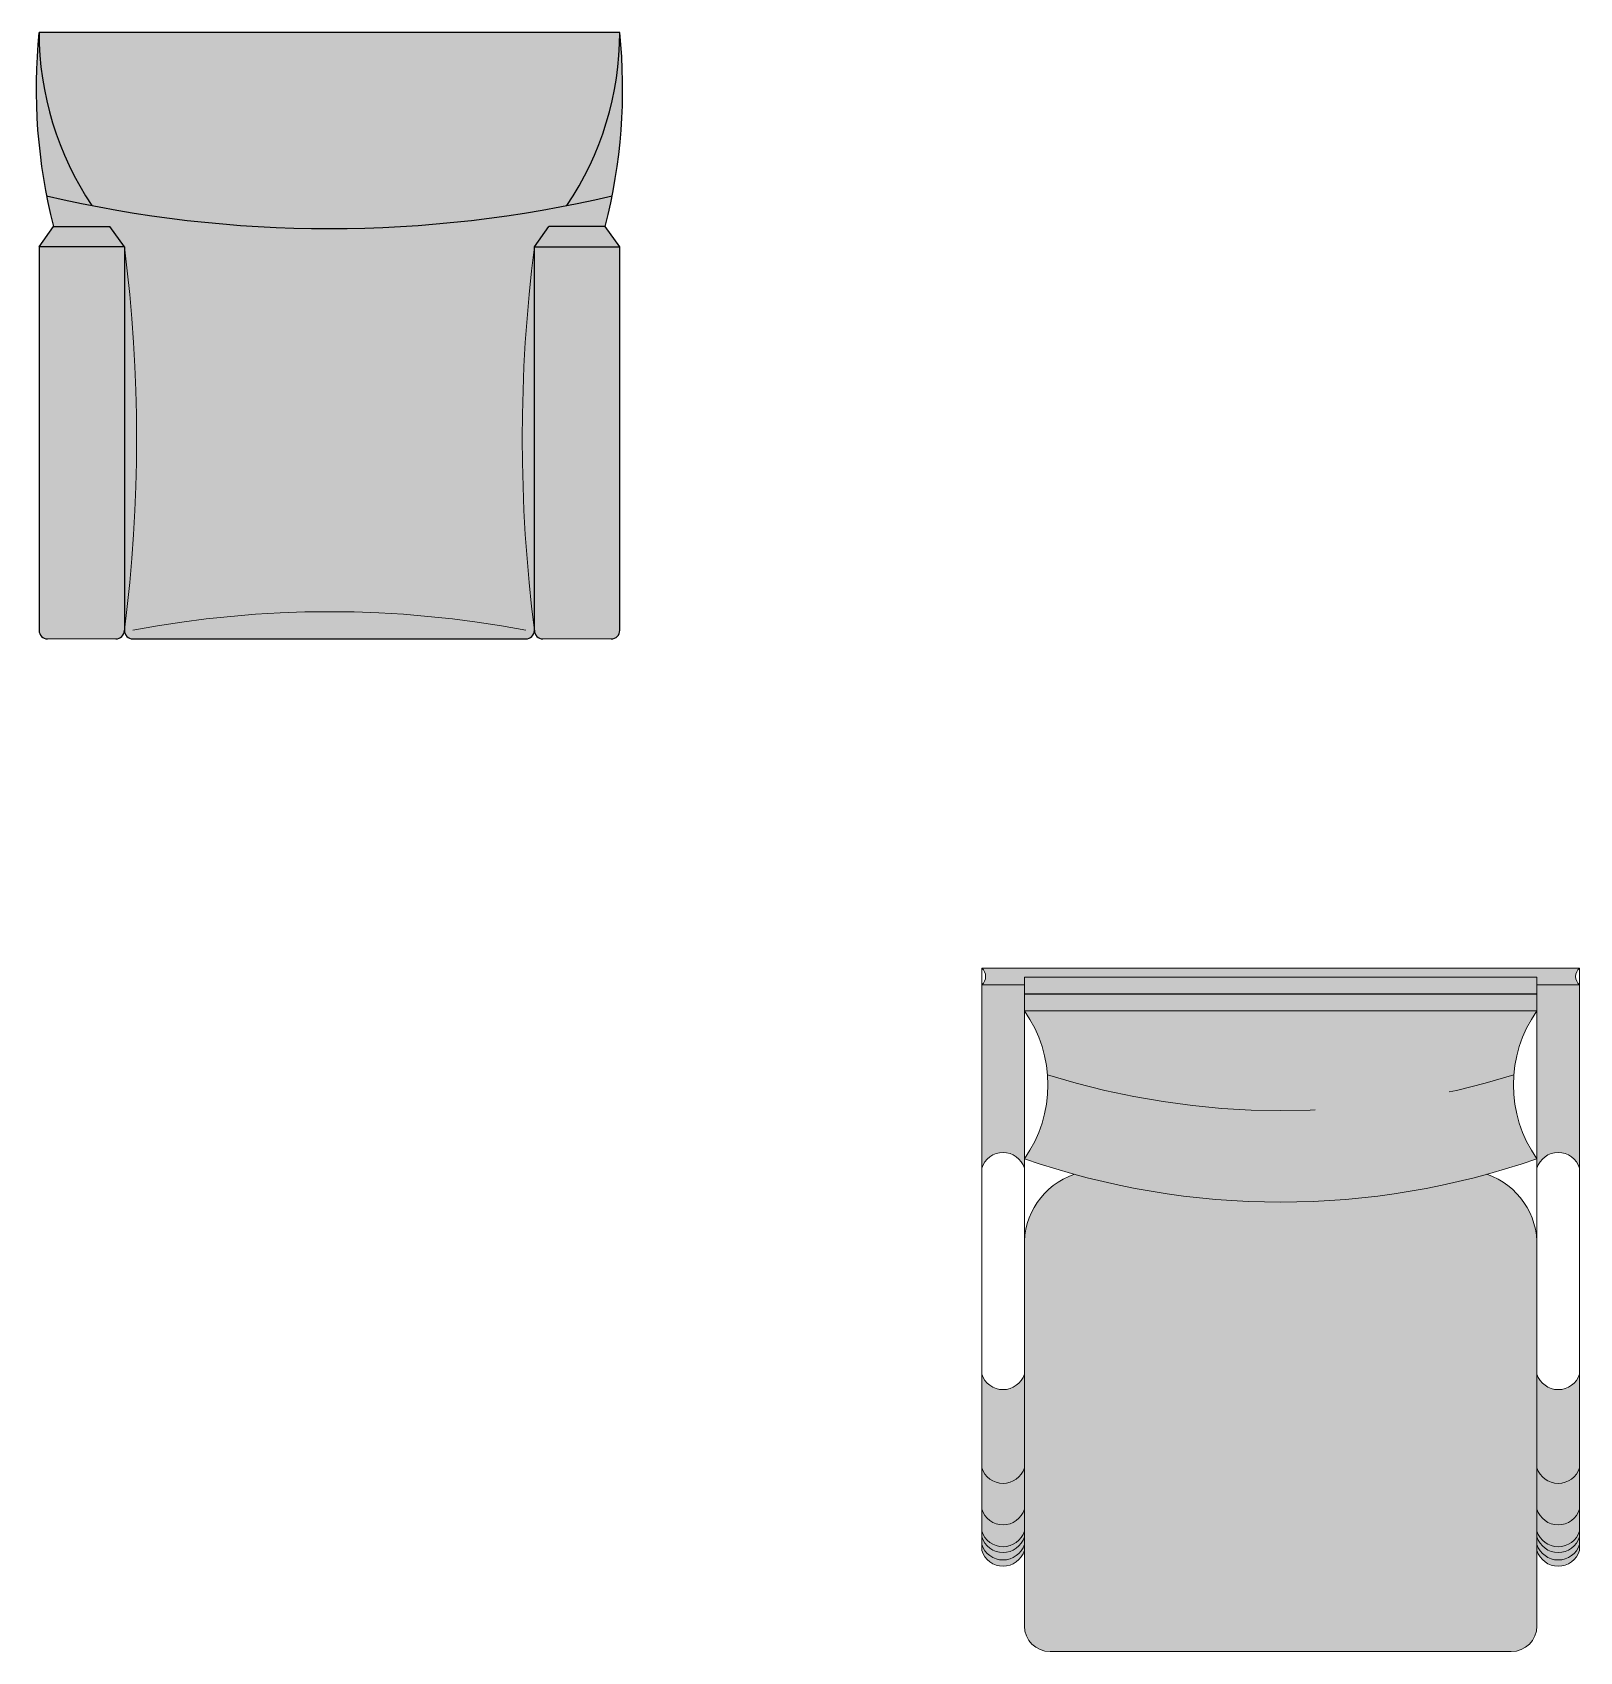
# Model space of a CAD drawing. Header units: metres. Extents: x 288.7 to 299.7, y 162.6 to 172.2.
# Drawn here: x 297.785 to 299.597, y 165.806 to 167.701 of the extents above; entities that cross this region are included whole.
import ezdxf

# ---------------------------------------------------------------- set-up
doc = ezdxf.new("R2010")
doc.units = ezdxf.units.M
doc.linetypes.add('HIDDEN2', pattern=[4.7625, 3.175, -1.5875])
doc.layers.add('cotas', color=250, linetype='Continuous', lineweight=5)
doc.layers.add('estofado', color=7, linetype='Continuous', lineweight=25)

# ---------------------------------------------------------------- blocks, each defined once
blk = doc.blocks.new('Polt Nicole Grando vermelha')
at = {"layer": 'cotas', "lineweight": 5, "ltscale": 0.6}
h = blk.add_hatch(color=256, dxfattribs=at)
h.dxf.hatch_style = 1
h.set_gradient(color1=(219, 39, 36), color2=(171, 30, 28), one_color=1, tint=0.39, name='CURVED')
h.paths.add_polyline_path([(0.34, 0), (-0.34, 0, 0.148516), (-0.2781, -0.2026, 0.097283), (0.2781, -0.2026, 0.148516)])
h = blk.add_hatch(color=256, dxfattribs=at)
h.dxf.hatch_style = 1
h.set_gradient(color1=(219, 39, 36), color2=(175, 31, 29), one_color=1, tint=0.4)
h.paths.add_polyline_path([(0.34, 0, -0.148516), (0.2781, -0.2026, 0.009384), (0.3311, -0.1912, 0.07339)])
h = blk.add_hatch(color=256, dxfattribs=at)
h.dxf.hatch_style = 1
h.set_gradient(color1=(219, 39, 36), color2=(175, 31, 29), one_color=1, tint=0.4)
h.paths.add_polyline_path([(-0.34, 0, 0.074395), (-0.3311, -0.1912, 0.009393), (-0.2781, -0.2026, -0.148516)])
h = blk.add_hatch(color=256, dxfattribs=at)
h.dxf.hatch_style = 1
h.set_gradient(color1=(219, 39, 36), color2=(226, 82, 80), one_color=1, tint=0.6, name='INVCYLINDER')
h.paths.add_polyline_path([(0.24, -0.251), (0.2401, -0.251), (0.257, -0.2273), (0.3229, -0.2273, 0.014113), (0.3311, -0.1912, -0.116274), (-0.3311, -0.1912, 0.014229), (-0.323, -0.2271), (-0.257, -0.2271), (-0.24, -0.251, -0.063377), (-0.24, -0.7, 0.414214), (-0.23, -0.71), (0.23, -0.71, 0.414214), (0.24, -0.7, -0.063377)])
h = blk.add_hatch(color=256, dxfattribs=at)
h.dxf.hatch_style = 1
h.set_gradient(color1=(219, 39, 36), color2=(175, 31, 29), one_color=1, tint=0.4, name='INVCURVED')
h.paths.add_polyline_path([(-0.257, -0.2271), (-0.323, -0.2271), (-0.34, -0.251), (-0.24, -0.251)])
h = blk.add_hatch(color=256, dxfattribs=at)
h.dxf.hatch_style = 1
h.set_gradient(color1=(219, 39, 36), color2=(175, 31, 29), one_color=1, tint=0.4, name='INVCURVED')
h.paths.add_polyline_path([(0.3229, -0.2273), (0.257, -0.2273), (0.2401, -0.251), (0.3398, -0.251)])
h = blk.add_hatch(color=256, dxfattribs=at)
h.dxf.hatch_style = 1
h.set_gradient(color1=(219, 39, 36), color2=(202, 36, 33), one_color=1, tint=0.46, name='INVCYLINDER')
h.paths.add_polyline_path([(-0.24, -0.251), (-0.34, -0.251), (-0.34, -0.7, 0.414214), (-0.33, -0.71), (-0.25, -0.71, 0.414214), (-0.24, -0.7)])
h = blk.add_hatch(color=256, dxfattribs=at)
h.dxf.hatch_style = 1
h.set_gradient(color1=(219, 39, 36), color2=(175, 31, 29), one_color=1, tint=0.4)
h.paths.add_polyline_path([(-0.24, -0.251), (-0.24, -0.7, 0.063377)])
h = blk.add_hatch(color=256, dxfattribs=at)
h.dxf.hatch_style = 1
h.set_gradient(color1=(219, 39, 36), color2=(175, 31, 29), one_color=1, tint=0.4)
h.paths.add_polyline_path([(0.24, -0.2512), (0.24, -0.2512, 0.063345), (0.24, -0.7)])
h = blk.add_hatch(color=256, dxfattribs=at)
h.dxf.hatch_style = 1
h.set_gradient(color1=(219, 39, 36), color2=(202, 36, 33), one_color=1, tint=0.46, name='INVCYLINDER')
h.paths.add_polyline_path([(0.34, -0.2513), (0.3398, -0.251), (0.2401, -0.251), (0.24, -0.2512), (0.24, -0.7, 0.414214), (0.25, -0.71), (0.33, -0.71, 0.414214), (0.34, -0.7)])
at = {"layer": 'estofado', "color": 0, "ltscale": 0.7}
for p, q in [((0.34, 0), (-0.34, 0)), ((-0.34, -0.251), (-0.323, -0.2271)), ((-0.323, -0.2271), (-0.257, -0.2271)), ((-0.24, -0.251), (-0.257, -0.2271)), ((0.24, -0.2512), (0.257, -0.2273)), ((0.3229, -0.2273), (0.257, -0.2273)), ((0.34, -0.2512), (0.3229, -0.2273)), ((-0.24, -0.251), (-0.34, -0.251)), ((-0.34, -0.251), (-0.34, -0.7)), ((-0.24, -0.251), (-0.24, -0.7)), ((0.24, -0.7), (0.24, -0.251)), ((0.24, -0.251), (0.34, -0.251)), ((0.34, -0.7), (0.34, -0.251)), ((-0.23, -0.71), (0.23, -0.71))]:
    blk.add_line(p, q, dxfattribs=at)
at = {"layer": 'estofado', "color": 0, "lineweight": 5, "ltscale": 0.7}
for p, q in [((-0.33, -0.71), (-0.25, -0.71)), ((0.33, -0.71), (0.25, -0.71))]:
    blk.add_line(p, q, dxfattribs=at)
at = {"layer": 'estofado', "ltscale": 0.6}
for centre, radius, start, end in [((0.3034, -0.0659), 0.6468, 174.1536, 194.4332), ((-0.3123, -0.0653), 0.6556, 345.6918, 5.7157), ((0.0245, 0.0005), 0.3645, 180.0862, 213.8766), ((-0.0245, 0.0005), 0.3645, 326.1234, 359.9138), ((0, 1.2133), 1.443, 256.7345, 283.2633)]:
    blk.add_arc(centre, radius, start, end, dxfattribs=at)
at = {"layer": 'estofado', "linetype": 'HIDDEN2', "lineweight": 5, "ltscale": 0.6}
for centre, radius, start, end in [((-2.004, -0.4755), 1.7782, 352.7473, 7.2527), ((2.004, -0.4755), 1.7782, 172.7473, 187.2527), ((0, -1.9019), 1.2237, 79.1668, 100.8332)]:
    blk.add_arc(centre, radius, start, end, dxfattribs=at)
at = {"layer": 'estofado', "color": 0, "ltscale": 0.7}
for centre, start, end in [((-0.33, -0.7), 180, 270), ((-0.25, -0.7), 270, 0), ((-0.23, -0.7), 180, 270), ((0.23, -0.7), 270, 0), ((0.25, -0.7), 180, 270), ((0.33, -0.7), 270, 0)]:
    blk.add_arc(centre, 0.01, start, end, dxfattribs=at)
blk = doc.blocks.new('Poltrona Graice Lintz branca')
at = {"layer": 'estofado', "ltscale": 0.5}
h = blk.add_hatch(color=256, dxfattribs=at)
h.set_gradient(color1=(198, 205, 210), one_color=1, tint=1, name='CURVED')
h.paths.add_polyline_path([(-0.3, 0.7897), (0.3, 0.7897), (0.3, 0.7805), (0.35, 0.7805, -0.468271), (0.35, 0.8), (-0.35, 0.8, -0.468271), (-0.35, 0.7805), (-0.3, 0.7805)])
h = blk.add_hatch(color=256, dxfattribs=at)
h.set_gradient(color1=(198, 205, 210), one_color=1, tint=1, name='CURVED')
h.paths.add_polyline_path([(-0.3, 0.75), (-0.3, 0.7805), (-0.35, 0.7805), (-0.35, 0.566, -0.73137), (-0.3, 0.566)])
h.paths.add_polyline_path([(0.35, 0.7805), (0.3, 0.7805), (0.3, 0.75), (0.3, 0.566, -0.73137), (0.35, 0.566)])
h = blk.add_hatch(color=256, dxfattribs=at)
h.set_gradient(color1=(146, 105, 69), color2=(45, 32, 21), one_color=1, tint=0.13, name='INVCURVED')
h.paths.add_polyline_path([(0.3, 0.7897), (-0.3, 0.7897), (-0.3, 0.7699), (0.3, 0.7699)])
h = blk.add_hatch(color=256, dxfattribs=at)
h.set_gradient(color1=(146, 105, 69), color2=(45, 32, 21), one_color=1, tint=0.13, name='INVCURVED')
h.paths.add_polyline_path([(0.3, 0.7699), (-0.3, 0.7699), (-0.3, 0.75), (0.3, 0.75)])
h = blk.add_hatch(color=256, dxfattribs=at)
h.set_gradient(color1=(226, 228, 228), one_color=1, tint=1, name='CURVED')
h.paths.add_polyline_path([(0.3, 0.75), (-0.3, 0.75, -0.135209), (-0.2729, 0.6752, 0.153147), (0.2729, 0.6752, -0.135209)])
h = blk.add_hatch(color=256, dxfattribs=at)
h.set_gradient(color1=(226, 228, 228), one_color=1, tint=1, name='CURVED')
h.paths.add_polyline_path([(0.2729, 0.6752, -0.153147), (-0.2729, 0.6752, -0.175447), (-0.3, 0.577, 0.169183), (0.3, 0.577, -0.175447)])
h = blk.add_hatch(color=256, dxfattribs=at)
h.set_gradient(color1=(226, 228, 228), one_color=1, tint=1, name='CURVED')
h.paths.add_polyline_path([(0.3, 0.48, 0.309488), (0.2415, 0.5588, -0.134816), (-0.2415, 0.5588, 0.309488), (-0.3, 0.48), (-0.3, 0.03, 0.414214), (-0.27, 0), (0.27, 0, 0.414214), (0.3, 0.03)])
h = blk.add_hatch(color=256, dxfattribs=at)
h.set_gradient(color1=(198, 205, 210), one_color=1, tint=1, name='CURVED')
h.paths.add_polyline_path([(-0.3, 0.325, -0.73137), (-0.35, 0.325), (-0.35, 0.2153, 0.73137), (-0.3, 0.2153)])
h.paths.add_polyline_path([(-0.3, 0.2153, -0.73137), (-0.35, 0.2153), (-0.35, 0.1667, 0.73137), (-0.3, 0.1667)])
h.paths.add_polyline_path([(-0.3, 0.141), (-0.3, 0.1667, -0.73137), (-0.35, 0.1667), (-0.35, 0.141, 0.73137)])
h.paths.add_polyline_path([(-0.3, 0.1342), (-0.3, 0.141, -0.73137), (-0.35, 0.141), (-0.35, 0.1342, 0.73137)])
h.paths.add_polyline_path([(-0.3, 0.1255), (-0.3, 0.1342, -0.73137), (-0.35, 0.1342), (-0.35, 0.1255, 0.73137)])
h.paths.add_polyline_path([(-0.3, 0.1183), (-0.3, 0.1255, -0.73137), (-0.35, 0.1255), (-0.35, 0.1183, 0.73137)])
h = blk.add_hatch(color=256, dxfattribs=at)
h.set_gradient(color1=(198, 205, 210), one_color=1, tint=1, name='CURVED')
h.paths.add_polyline_path([(0.35, 0.325, -0.73137), (0.3, 0.325), (0.3, 0.2153, 0.73137), (0.35, 0.2153)])
h.paths.add_polyline_path([(0.35, 0.2153, -0.73137), (0.3, 0.2153), (0.3, 0.1667, 0.73137), (0.35, 0.1667)])
h.paths.add_polyline_path([(0.35, 0.141), (0.35, 0.1667, -0.73137), (0.3, 0.1667), (0.3, 0.141, 0.73137)])
h.paths.add_polyline_path([(0.35, 0.1342), (0.35, 0.141, -0.73137), (0.3, 0.141), (0.3, 0.1342, 0.73137)])
h.paths.add_polyline_path([(0.35, 0.1255), (0.35, 0.1342, -0.73137), (0.3, 0.1342), (0.3, 0.1255, 0.73137)])
h.paths.add_polyline_path([(0.35, 0.1183), (0.35, 0.1255, -0.73137), (0.3, 0.1255), (0.3, 0.1183, 0.73137)])
at = {"layer": 'estofado', "lineweight": 9, "ltscale": 0.1}
for p, q in [((0.35, 0.8), (-0.35, 0.8)), ((-0.35, 0.8), (-0.35, 0.1183)), ((0.35, 0.1183), (0.35, 0.8)), ((-0.3, 0.7805), (-0.35, 0.7805)), ((0.35, 0.7805), (0.3, 0.7805)), ((0.3, 0.75), (-0.3, 0.75)), ((-0.3, 0.75), (-0.3, 0.03)), ((0.3, 0.03), (0.3, 0.75)), ((-0.27, 0), (0.27, 0))]:
    blk.add_line(p, q, dxfattribs=at)
at = {"layer": 'estofado', "ltscale": 0.5}
blk.add_line((-0.3, 0.7699), (0.3, 0.7699), dxfattribs=at)
at = {"layer": 'estofado', "lineweight": 9, "ltscale": 0.1}
blk.add_lwpolyline([(-0.3, 0.75), (-0.3, 0.7897), (0.3, 0.7897), (0.3, 0.75)], close=True, dxfattribs=at)
for centre, radius, start, end in [((-0.3581, 0.7903), 0.0127, 309.8153, 50.1847), ((0.3581, 0.7903), 0.0127, 129.8153, 230.1847), ((-0.4222, 0.6635), 0.1497, 324.6975, 35.3025), ((0.4222, 0.6635), 0.1497, 144.6975, 215.3025), ((-0.325, 0.5581), 0.0262, 17.6388, 162.3612), ((0, 1.4382), 0.912, 250.7949, 289.2051), ((0.325, 0.5581), 0.0262, 17.6388, 162.3612), ((-0.2132, 0.4767), 0.0869, 109.0234, 182.1899), ((0.2132, 0.4767), 0.0869, 357.8101, 70.9766), ((-0.325, 0.3329), 0.0262, 197.6388, 342.3612), ((0.325, 0.3329), 0.0262, 197.6388, 342.3612), ((-0.325, 0.2232), 0.0262, 197.6388, 342.3612), ((0.325, 0.2232), 0.0262, 197.6388, 342.3612), ((-0.325, 0.1746), 0.0262, 197.6388, 342.3612), ((0.325, 0.1746), 0.0262, 197.6388, 342.3612), ((-0.325, 0.149), 0.0262, 197.6388, 342.3612), ((-0.325, 0.1422), 0.0262, 197.6388, 342.3612), ((0.325, 0.149), 0.0262, 197.6388, 342.3612), ((0.325, 0.1422), 0.0262, 197.6388, 342.3612), ((-0.325, 0.1335), 0.0262, 197.6388, 342.3612), ((-0.325, 0.1262), 0.0262, 197.6388, 342.3612), ((0.325, 0.1335), 0.0262, 197.6388, 342.3612), ((0.325, 0.1262), 0.0262, 197.6388, 342.3612), ((-0.27, 0.03), 0.03, 180, 270), ((0.27, 0.03), 0.03, 270, 0)]:
    blk.add_arc(centre, radius, start, end, dxfattribs=at)
at = {"layer": 'estofado', "linetype": 'HIDDEN2', "lineweight": 5, "ltscale": 0.1}
blk.add_arc((0, 1.5454), 0.912, 252.5859, 287.4141, dxfattribs=at)

msp = doc.modelspace()

# ---------------------------------------------------------------- block references
at = {"layer": 'cotas', "lineweight": 5}
msp.add_blockref('Polt Nicole Grando vermelha', (298.1328, 167.7012), dxfattribs=at)
at = {"layer": 'estofado'}
msp.add_blockref('Poltrona Graice Lintz branca', (299.2465, 165.8056), dxfattribs=at)

doc.saveas('drawing.dxf')
